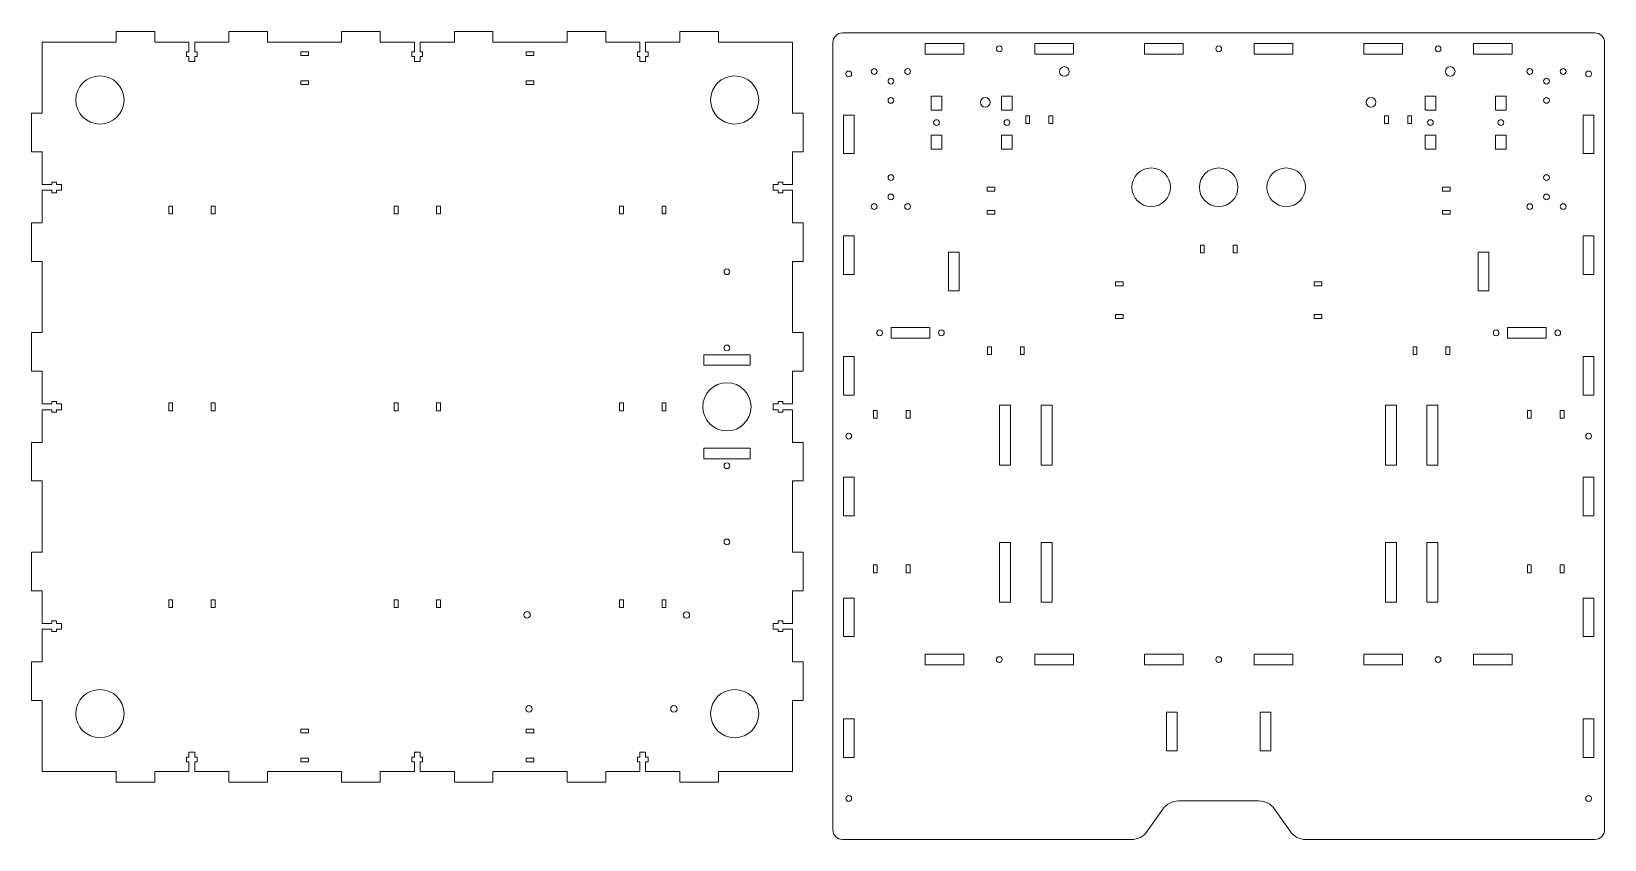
# Model space of a CAD drawing. Header units: millimetres. Extents: x 11 to 826, y 168 to 587.
import ezdxf

# ---------------------------------------------------------------- set-up
doc = ezdxf.new("R2010")
doc.units = ezdxf.units.MM

msp = doc.modelspace()

# ---------------------------------------------------------------- linework, layer by layer
at = {"color": 7, "linetype": 'Continuous', "lineweight": 15}
for p, q in [((16.24, 581.46), (16.24, 544.61)), ((54.67, 581.46), (16.24, 581.46)), ((54.67, 586.96), (54.67, 581.46)), ((54.67, 586.96), (74.67, 586.96)), ((74.67, 586.96), (74.67, 581.46)), ((92.39, 581.46), (74.67, 581.46)), ((92.39, 581.46), (92.39, 576.46)), ((95.39, 576.46), (95.39, 581.46)), ((113.1, 581.46), (95.39, 581.46)), ((113.1, 586.96), (113.1, 581.46)), ((113.1, 586.96), (133.1, 586.96)), ((133.1, 586.96), (133.1, 581.46)), ((171.53, 581.46), (133.1, 581.46)), ((171.53, 586.96), (171.53, 581.46)), ((171.53, 586.96), (191.53, 586.96)), ((191.53, 586.96), (191.53, 581.46)), ((209.24, 581.46), (191.53, 581.46)), ((209.24, 581.46), (209.24, 576.46)), ((212.24, 576.46), (212.24, 581.46)), ((229.96, 581.46), (212.24, 581.46)), ((229.96, 586.96), (229.96, 581.46)), ((229.96, 586.96), (249.96, 586.96)), ((249.96, 586.96), (249.96, 581.46)), ((288.39, 581.46), (249.96, 581.46)), ((288.39, 586.96), (288.39, 581.46)), ((288.39, 586.96), (308.39, 586.96)), ((308.39, 586.96), (308.39, 581.46)), ((326.1, 581.46), (308.39, 581.46)), ((326.1, 581.46), (326.1, 576.46)), ((329.1, 576.46), (329.1, 581.46)), ((346.81, 581.46), (329.1, 581.46)), ((346.81, 586.96), (346.81, 581.46)), ((346.81, 586.96), (366.81, 586.96)), ((366.81, 586.96), (366.81, 581.46)), ((405.24, 581.46), (366.81, 581.46)), ((405.24, 544.61), (405.24, 581.46)), ((426.13, 581.23), (426.13, 173.23)), ((821.13, 586.23), (431.13, 586.23)), ((473.99, 580.73), (473.99, 575.23)), ((493.99, 580.73), (473.99, 580.73)), ((493.99, 575.23), (493.99, 580.73)), ((530.84, 580.73), (530.84, 575.23)), ((550.84, 580.73), (530.84, 580.73)), ((550.84, 575.23), (550.84, 580.73)), ((587.7, 580.73), (587.7, 575.23)), ((607.7, 580.73), (587.7, 580.73)), ((607.7, 575.23), (607.7, 580.73)), ((644.56, 580.73), (644.56, 575.23)), ((664.56, 580.73), (644.56, 580.73)), ((664.56, 575.23), (664.56, 580.73)), ((701.41, 580.73), (701.41, 575.23)), ((721.41, 580.73), (701.41, 580.73)), ((721.41, 575.23), (721.41, 580.73)), ((758.27, 580.73), (758.27, 575.23)), ((778.27, 580.73), (758.27, 580.73)), ((778.27, 575.23), (778.27, 580.73)), ((826.13, 173.23), (826.13, 581.23)), ((92.39, 576.46), (91.14, 576.46)), ((91.14, 576.46), (91.14, 574.06)), ((91.14, 574.06), (92.39, 574.06)), ((92.39, 574.06), (92.39, 571.46)), ((92.39, 571.46), (95.39, 571.46)), ((96.64, 576.46), (95.39, 576.46)), ((95.39, 571.46), (95.39, 574.06)), ((95.39, 574.06), (96.64, 574.06)), ((96.64, 574.06), (96.64, 576.46)), ((154.31, 576.46), (150.31, 576.46)), ((150.31, 576.46), (150.31, 574.46)), ((150.31, 574.46), (154.31, 574.46)), ((154.31, 574.46), (154.31, 576.46)), ((209.24, 576.46), (207.99, 576.46)), ((207.99, 576.46), (207.99, 574.06)), ((207.99, 574.06), (209.24, 574.06)), ((209.24, 574.06), (209.24, 571.46)), ((209.24, 571.46), (212.24, 571.46)), ((213.49, 576.46), (212.24, 576.46)), ((212.24, 571.46), (212.24, 574.06)), ((212.24, 574.06), (213.49, 574.06)), ((213.49, 574.06), (213.49, 576.46)), ((271.17, 576.46), (267.17, 576.46)), ((267.17, 576.46), (267.17, 574.46)), ((267.17, 574.46), (271.17, 574.46)), ((271.17, 574.46), (271.17, 576.46)), ((326.1, 576.46), (324.85, 576.46)), ((324.85, 576.46), (324.85, 574.06)), ((324.85, 574.06), (326.1, 574.06)), ((326.1, 574.06), (326.1, 571.46)), ((326.1, 571.46), (329.1, 571.46)), ((330.35, 576.46), (329.1, 576.46)), ((329.1, 571.46), (329.1, 574.06)), ((329.1, 574.06), (330.35, 574.06)), ((330.35, 574.06), (330.35, 576.46)), ((473.99, 575.23), (493.99, 575.23)), ((530.84, 575.23), (550.84, 575.23)), ((587.7, 575.23), (607.7, 575.23)), ((644.56, 575.23), (664.56, 575.23)), ((701.41, 575.23), (721.41, 575.23)), ((758.27, 575.23), (778.27, 575.23)), ((154.31, 561.46), (150.31, 561.46)), ((150.31, 561.46), (150.31, 559.46)), ((150.31, 559.46), (154.31, 559.46)), ((154.31, 559.46), (154.31, 561.46)), ((271.17, 561.46), (267.17, 561.46)), ((267.17, 561.46), (267.17, 559.46)), ((267.17, 559.46), (271.17, 559.46)), ((271.17, 559.46), (271.17, 561.46)), ((477.13, 553.43), (482.63, 553.43)), ((477.13, 546.23), (477.13, 553.43)), ((482.63, 553.43), (482.63, 546.23)), ((513.63, 553.43), (519.13, 553.43)), ((513.63, 546.23), (513.63, 553.43)), ((519.13, 553.43), (519.13, 546.23)), ((733.13, 546.23), (733.13, 553.43)), ((733.13, 553.43), (738.63, 553.43)), ((738.63, 553.43), (738.63, 546.23)), ((769.63, 546.23), (769.63, 553.43)), ((769.63, 553.43), (775.13, 553.43)), ((775.13, 553.43), (775.13, 546.23)), ((10.74, 544.61), (10.74, 524.61)), ((10.74, 544.61), (16.24, 544.61)), ((410.74, 544.61), (405.24, 544.61)), ((410.74, 544.61), (410.74, 524.61)), ((431.63, 543.66), (431.63, 523.66)), ((437.13, 543.66), (431.63, 543.66)), ((437.13, 523.66), (437.13, 543.66)), ((482.63, 546.23), (477.13, 546.23)), ((519.13, 546.23), (513.63, 546.23)), ((526.13, 543.23), (528.13, 543.23)), ((526.13, 539.23), (526.13, 543.23)), ((528.13, 539.23), (526.13, 539.23)), ((528.13, 543.23), (528.13, 539.23)), ((538.13, 543.23), (540.13, 543.23)), ((538.13, 539.23), (538.13, 543.23)), ((540.13, 539.23), (538.13, 539.23)), ((540.13, 543.23), (540.13, 539.23)), ((712.13, 539.23), (712.13, 543.23)), ((712.13, 543.23), (714.13, 543.23)), ((714.13, 539.23), (712.13, 539.23)), ((714.13, 543.23), (714.13, 539.23)), ((724.13, 539.23), (724.13, 543.23)), ((724.13, 543.23), (726.13, 543.23)), ((726.13, 539.23), (724.13, 539.23)), ((726.13, 543.23), (726.13, 539.23)), ((738.63, 546.23), (733.13, 546.23)), ((775.13, 546.23), (769.63, 546.23)), ((815.13, 543.66), (815.13, 523.66)), ((820.63, 543.66), (815.13, 543.66)), ((820.63, 523.66), (820.63, 543.66)), ((477.13, 533.23), (482.63, 533.23)), ((477.13, 526.03), (477.13, 533.23)), ((482.63, 533.23), (482.63, 526.03)), ((513.63, 533.23), (519.13, 533.23)), ((513.63, 526.03), (513.63, 533.23)), ((519.13, 533.23), (519.13, 526.03)), ((733.13, 526.03), (733.13, 533.23)), ((733.13, 533.23), (738.63, 533.23)), ((738.63, 533.23), (738.63, 526.03)), ((769.63, 526.03), (769.63, 533.23)), ((769.63, 533.23), (775.13, 533.23)), ((775.13, 533.23), (775.13, 526.03)), ((10.74, 524.61), (16.24, 524.61)), ((16.24, 524.61), (16.24, 507.68)), ((410.74, 524.61), (405.24, 524.61)), ((405.24, 507.68), (405.24, 524.61)), ((431.63, 523.66), (437.13, 523.66)), ((482.63, 526.03), (477.13, 526.03)), ((519.13, 526.03), (513.63, 526.03)), ((738.63, 526.03), (733.13, 526.03)), ((775.13, 526.03), (769.63, 526.03)), ((815.13, 523.66), (820.63, 523.66)), ((21.24, 507.68), (16.24, 507.68)), ((23.64, 508.93), (21.24, 508.93)), ((21.24, 508.93), (21.24, 507.68)), ((23.64, 507.68), (23.64, 508.93)), ((26.24, 507.68), (23.64, 507.68)), ((26.24, 504.68), (26.24, 507.68)), ((397.84, 507.68), (395.24, 507.68)), ((395.24, 507.68), (395.24, 504.68)), ((400.24, 508.93), (397.84, 508.93)), ((397.84, 508.93), (397.84, 507.68)), ((400.24, 507.68), (400.24, 508.93)), ((405.24, 507.68), (400.24, 507.68)), ((510.13, 506.23), (506.13, 506.23)), ((506.13, 506.23), (506.13, 504.23)), ((510.13, 504.23), (510.13, 506.23)), ((742.13, 506.23), (742.13, 504.23)), ((746.13, 506.23), (742.13, 506.23)), ((746.13, 504.23), (746.13, 506.23)), ((16.24, 504.68), (16.24, 487.75)), ((16.24, 504.68), (21.24, 504.68)), ((21.24, 504.68), (21.24, 503.43)), ((21.24, 503.43), (23.64, 503.43)), ((23.64, 503.43), (23.64, 504.68)), ((23.64, 504.68), (26.24, 504.68)), ((395.24, 504.68), (397.84, 504.68)), ((397.84, 504.68), (397.84, 503.43)), ((397.84, 503.43), (400.24, 503.43)), ((400.24, 503.43), (400.24, 504.68)), ((400.24, 504.68), (405.24, 504.68)), ((405.24, 487.75), (405.24, 504.68)), ((506.13, 504.23), (510.13, 504.23)), ((742.13, 504.23), (746.13, 504.23)), ((83.89, 496.46), (81.89, 496.46)), ((81.89, 496.46), (81.89, 492.46)), ((81.89, 492.46), (83.89, 492.46)), ((83.89, 492.46), (83.89, 496.46)), ((105.89, 496.46), (103.89, 496.46)), ((103.89, 496.46), (103.89, 492.46)), ((103.89, 492.46), (105.89, 492.46)), ((105.89, 492.46), (105.89, 496.46)), ((198.74, 496.46), (198.74, 492.46)), ((200.74, 496.46), (198.74, 496.46)), ((198.74, 492.46), (200.74, 492.46)), ((200.74, 492.46), (200.74, 496.46)), ((222.74, 496.46), (220.74, 496.46)), ((220.74, 496.46), (220.74, 492.46)), ((220.74, 492.46), (222.74, 492.46)), ((222.74, 492.46), (222.74, 496.46)), ((317.6, 496.46), (315.6, 496.46)), ((315.6, 496.46), (315.6, 492.46)), ((315.6, 492.46), (317.6, 492.46)), ((317.6, 492.46), (317.6, 496.46)), ((339.6, 496.46), (337.6, 496.46)), ((337.6, 496.46), (337.6, 492.46)), ((337.6, 492.46), (339.6, 492.46)), ((339.6, 492.46), (339.6, 496.46)), ((510.13, 494.23), (506.13, 494.23)), ((506.13, 494.23), (506.13, 492.23)), ((506.13, 492.23), (510.13, 492.23)), ((510.13, 492.23), (510.13, 494.23)), ((742.13, 494.23), (742.13, 492.23)), ((746.13, 494.23), (742.13, 494.23)), ((742.13, 492.23), (746.13, 492.23)), ((746.13, 492.23), (746.13, 494.23)), ((10.74, 487.75), (10.74, 467.75)), ((10.74, 487.75), (16.24, 487.75)), ((410.74, 487.75), (405.24, 487.75)), ((410.74, 487.75), (410.74, 467.75)), ((431.63, 481.08), (431.63, 461.08)), ((437.13, 481.08), (431.63, 481.08)), ((437.13, 461.08), (437.13, 481.08)), ((815.13, 481.08), (815.13, 461.08)), ((820.63, 481.08), (815.13, 481.08)), ((820.63, 461.08), (820.63, 481.08)), ((616.63, 476.23), (618.63, 476.23)), ((616.63, 472.23), (616.63, 476.23)), ((618.63, 476.23), (618.63, 472.23)), ((633.63, 472.23), (633.63, 476.23)), ((633.63, 476.23), (635.63, 476.23)), ((635.63, 476.23), (635.63, 472.23)), ((10.74, 467.75), (16.24, 467.75)), ((16.24, 467.75), (16.24, 430.89)), ((410.74, 467.75), (405.24, 467.75)), ((405.24, 430.89), (405.24, 467.75)), ((486.13, 472.53), (491.63, 472.53)), ((486.13, 452.53), (486.13, 472.53)), ((491.63, 472.53), (491.63, 452.53)), ((618.63, 472.23), (616.63, 472.23)), ((635.63, 472.23), (633.63, 472.23)), ((760.63, 452.53), (760.63, 472.53)), ((760.63, 472.53), (766.13, 472.53)), ((766.13, 472.53), (766.13, 452.53)), ((431.63, 461.08), (437.13, 461.08)), ((572.63, 457.23), (576.63, 457.23)), ((572.63, 455.23), (572.63, 457.23)), ((576.63, 457.23), (576.63, 455.23)), ((675.63, 455.23), (675.63, 457.23)), ((675.63, 457.23), (679.63, 457.23)), ((679.63, 457.23), (679.63, 455.23)), ((815.13, 461.08), (820.63, 461.08)), ((491.63, 452.53), (486.13, 452.53)), ((576.63, 455.23), (572.63, 455.23)), ((679.63, 455.23), (675.63, 455.23)), ((766.13, 452.53), (760.63, 452.53)), ((456.38, 433.53), (476.38, 433.53)), ((456.38, 428.03), (456.38, 433.53)), ((476.38, 433.53), (476.38, 428.03)), ((572.63, 440.23), (576.63, 440.23)), ((572.63, 438.23), (572.63, 440.23)), ((576.63, 438.23), (572.63, 438.23)), ((576.63, 440.23), (576.63, 438.23)), ((675.63, 438.23), (675.63, 440.23)), ((675.63, 440.23), (679.63, 440.23)), ((679.63, 438.23), (675.63, 438.23)), ((679.63, 440.23), (679.63, 438.23)), ((775.88, 428.03), (775.88, 433.53)), ((775.88, 433.53), (795.88, 433.53)), ((795.88, 433.53), (795.88, 428.03)), ((10.74, 430.89), (10.74, 410.89)), ((10.74, 430.89), (16.24, 430.89)), ((410.74, 430.89), (405.24, 430.89)), ((410.74, 430.89), (410.74, 410.89)), ((476.38, 428.03), (456.38, 428.03)), ((795.88, 428.03), (775.88, 428.03)), ((383.24, 419.46), (359.24, 419.46)), ((359.24, 419.46), (359.24, 413.96)), ((383.24, 413.96), (383.24, 419.46)), ((431.63, 418.51), (431.63, 398.51)), ((437.13, 418.51), (431.63, 418.51)), ((437.13, 398.51), (437.13, 418.51)), ((508.38, 423.53), (506.38, 423.53)), ((506.38, 423.53), (506.38, 419.53)), ((506.38, 419.53), (508.38, 419.53)), ((508.38, 419.53), (508.38, 423.53)), ((525.38, 423.53), (523.38, 423.53)), ((523.38, 423.53), (523.38, 419.53)), ((523.38, 419.53), (525.38, 419.53)), ((525.38, 419.53), (525.38, 423.53)), ((726.88, 423.53), (726.88, 419.53)), ((728.88, 423.53), (726.88, 423.53)), ((726.88, 419.53), (728.88, 419.53)), ((728.88, 419.53), (728.88, 423.53)), ((743.88, 423.53), (743.88, 419.53)), ((745.88, 423.53), (743.88, 423.53)), ((743.88, 419.53), (745.88, 419.53)), ((745.88, 419.53), (745.88, 423.53)), ((815.13, 418.51), (815.13, 398.51)), ((820.63, 418.51), (815.13, 418.51)), ((820.63, 398.51), (820.63, 418.51)), ((10.74, 410.89), (16.24, 410.89)), ((16.24, 410.89), (16.24, 393.96)), ((359.24, 413.96), (383.24, 413.96)), ((410.74, 410.89), (405.24, 410.89)), ((405.24, 393.96), (405.24, 410.89)), ((21.24, 393.96), (16.24, 393.96)), ((23.64, 395.21), (21.24, 395.21)), ((21.24, 395.21), (21.24, 393.96)), ((23.64, 393.96), (23.64, 395.21)), ((26.24, 393.96), (23.64, 393.96)), ((26.24, 390.96), (26.24, 393.96)), ((81.89, 394.46), (81.89, 390.46)), ((83.89, 394.46), (81.89, 394.46)), ((83.89, 390.46), (83.89, 394.46)), ((105.89, 394.46), (103.89, 394.46)), ((103.89, 394.46), (103.89, 390.46)), ((105.89, 390.46), (105.89, 394.46)), ((198.74, 394.46), (198.74, 390.46)), ((200.74, 394.46), (198.74, 394.46)), ((200.74, 390.46), (200.74, 394.46)), ((222.74, 394.46), (220.74, 394.46)), ((220.74, 394.46), (220.74, 390.46)), ((222.74, 390.46), (222.74, 394.46)), ((315.6, 394.46), (315.6, 390.46)), ((317.6, 394.46), (315.6, 394.46)), ((317.6, 390.46), (317.6, 394.46)), ((339.6, 394.46), (337.6, 394.46)), ((337.6, 394.46), (337.6, 390.46)), ((339.6, 390.46), (339.6, 394.46)), ((397.84, 393.96), (395.24, 393.96)), ((395.24, 393.96), (395.24, 390.96)), ((400.24, 395.21), (397.84, 395.21)), ((397.84, 395.21), (397.84, 393.96)), ((400.24, 393.96), (400.24, 395.21)), ((405.24, 393.96), (400.24, 393.96)), ((431.63, 398.51), (437.13, 398.51)), ((512.53, 393.23), (518.23, 393.23)), ((512.53, 362.23), (512.53, 393.23)), ((518.23, 393.23), (518.23, 362.23)), ((534.03, 362.23), (534.03, 393.23)), ((534.03, 393.23), (539.73, 393.23)), ((539.73, 393.23), (539.73, 362.23)), ((712.53, 393.23), (718.23, 393.23)), ((712.53, 362.23), (712.53, 393.23)), ((718.23, 393.23), (718.23, 362.23)), ((734.03, 362.23), (734.03, 393.23)), ((734.03, 393.23), (739.73, 393.23)), ((739.73, 393.23), (739.73, 362.23)), ((815.13, 398.51), (820.63, 398.51)), ((16.24, 390.96), (16.24, 374.03)), ((16.24, 390.96), (21.24, 390.96)), ((21.24, 390.96), (21.24, 389.71)), ((21.24, 389.71), (23.64, 389.71)), ((23.64, 389.71), (23.64, 390.96)), ((23.64, 390.96), (26.24, 390.96)), ((81.89, 390.46), (83.89, 390.46)), ((103.89, 390.46), (105.89, 390.46)), ((198.74, 390.46), (200.74, 390.46)), ((220.74, 390.46), (222.74, 390.46)), ((315.6, 390.46), (317.6, 390.46)), ((337.6, 390.46), (339.6, 390.46)), ((395.24, 390.96), (397.84, 390.96)), ((397.84, 390.96), (397.84, 389.71)), ((397.84, 389.71), (400.24, 389.71)), ((400.24, 389.71), (400.24, 390.96)), ((400.24, 390.96), (405.24, 390.96)), ((405.24, 374.03), (405.24, 390.96)), ((449.13, 390.51), (447.13, 390.51)), ((447.13, 390.51), (447.13, 386.51)), ((447.13, 386.51), (449.13, 386.51)), ((449.13, 386.51), (449.13, 390.51)), ((466.13, 390.51), (464.13, 390.51)), ((464.13, 390.51), (464.13, 386.51)), ((464.13, 386.51), (466.13, 386.51)), ((466.13, 386.51), (466.13, 390.51)), ((786.13, 390.51), (786.13, 386.51)), ((788.13, 390.51), (786.13, 390.51)), ((786.13, 386.51), (788.13, 386.51)), ((788.13, 386.51), (788.13, 390.51)), ((803.13, 390.51), (803.13, 386.51)), ((805.13, 390.51), (803.13, 390.51)), ((803.13, 386.51), (805.13, 386.51)), ((805.13, 386.51), (805.13, 390.51)), ((10.74, 374.03), (10.74, 354.03)), ((10.74, 374.03), (16.24, 374.03)), ((383.24, 370.96), (359.24, 370.96)), ((359.24, 370.96), (359.24, 365.46)), ((383.24, 365.46), (383.24, 370.96)), ((410.74, 374.03), (405.24, 374.03)), ((410.74, 374.03), (410.74, 354.03)), ((359.24, 365.46), (383.24, 365.46)), ((518.23, 362.23), (512.53, 362.23)), ((539.73, 362.23), (534.03, 362.23)), ((718.23, 362.23), (712.53, 362.23)), ((739.73, 362.23), (734.03, 362.23)), ((10.74, 354.03), (16.24, 354.03)), ((16.24, 354.03), (16.24, 317.18)), ((410.74, 354.03), (405.24, 354.03)), ((405.24, 317.18), (405.24, 354.03)), ((431.63, 355.94), (431.63, 335.94)), ((437.13, 355.94), (431.63, 355.94)), ((437.13, 335.94), (437.13, 355.94)), ((815.13, 355.94), (815.13, 335.94)), ((820.63, 355.94), (815.13, 355.94)), ((820.63, 335.94), (820.63, 355.94)), ((431.63, 335.94), (437.13, 335.94)), ((815.13, 335.94), (820.63, 335.94)), ((512.53, 322.23), (518.23, 322.23)), ((512.53, 291.23), (512.53, 322.23)), ((518.23, 322.23), (518.23, 291.23)), ((534.03, 291.23), (534.03, 322.23)), ((534.03, 322.23), (539.73, 322.23)), ((539.73, 322.23), (539.73, 291.23)), ((712.53, 322.23), (718.23, 322.23)), ((712.53, 291.23), (712.53, 322.23)), ((718.23, 322.23), (718.23, 291.23)), ((734.03, 291.23), (734.03, 322.23)), ((734.03, 322.23), (739.73, 322.23)), ((739.73, 322.23), (739.73, 291.23)), ((10.74, 317.18), (10.74, 297.18)), ((10.74, 317.18), (16.24, 317.18)), ((410.74, 317.18), (405.24, 317.18)), ((410.74, 317.18), (410.74, 297.18)), ((449.13, 310.51), (447.13, 310.51)), ((447.13, 310.51), (447.13, 306.51)), ((449.13, 306.51), (449.13, 310.51)), ((466.13, 310.51), (464.13, 310.51)), ((464.13, 310.51), (464.13, 306.51)), ((466.13, 306.51), (466.13, 310.51)), ((788.13, 310.51), (786.13, 310.51)), ((786.13, 310.51), (786.13, 306.51)), ((788.13, 306.51), (788.13, 310.51)), ((803.13, 310.51), (803.13, 306.51)), ((805.13, 310.51), (803.13, 310.51)), ((805.13, 306.51), (805.13, 310.51)), ((447.13, 306.51), (449.13, 306.51)), ((464.13, 306.51), (466.13, 306.51)), ((786.13, 306.51), (788.13, 306.51)), ((803.13, 306.51), (805.13, 306.51)), ((10.74, 297.18), (16.24, 297.18)), ((16.24, 297.18), (16.24, 280.25)), ((410.74, 297.18), (405.24, 297.18)), ((405.24, 280.25), (405.24, 297.18)), ((81.89, 292.46), (81.89, 288.46)), ((83.89, 292.46), (81.89, 292.46)), ((81.89, 288.46), (83.89, 288.46)), ((83.89, 288.46), (83.89, 292.46)), ((105.89, 292.46), (103.89, 292.46)), ((103.89, 292.46), (103.89, 288.46)), ((103.89, 288.46), (105.89, 288.46)), ((105.89, 288.46), (105.89, 292.46)), ((198.74, 292.46), (198.74, 288.46)), ((200.74, 292.46), (198.74, 292.46)), ((198.74, 288.46), (200.74, 288.46)), ((200.74, 288.46), (200.74, 292.46)), ((222.74, 292.46), (220.74, 292.46)), ((220.74, 292.46), (220.74, 288.46)), ((220.74, 288.46), (222.74, 288.46)), ((222.74, 288.46), (222.74, 292.46)), ((315.6, 292.46), (315.6, 288.46)), ((317.6, 292.46), (315.6, 292.46)), ((315.6, 288.46), (317.6, 288.46)), ((317.6, 288.46), (317.6, 292.46)), ((339.6, 292.46), (337.6, 292.46)), ((337.6, 292.46), (337.6, 288.46)), ((337.6, 288.46), (339.6, 288.46)), ((339.6, 288.46), (339.6, 292.46)), ((431.63, 293.37), (431.63, 273.37)), ((437.13, 293.37), (431.63, 293.37)), ((437.13, 273.37), (437.13, 293.37)), ((518.23, 291.23), (512.53, 291.23)), ((539.73, 291.23), (534.03, 291.23)), ((718.23, 291.23), (712.53, 291.23)), ((739.73, 291.23), (734.03, 291.23)), ((815.13, 293.37), (815.13, 273.37)), ((820.63, 293.37), (815.13, 293.37)), ((820.63, 273.37), (820.63, 293.37)), ((21.24, 280.25), (16.24, 280.25)), ((16.24, 277.25), (16.24, 260.32)), ((16.24, 277.25), (21.24, 277.25)), ((23.64, 281.5), (21.24, 281.5)), ((21.24, 281.5), (21.24, 280.25)), ((21.24, 277.25), (21.24, 276)), ((23.64, 280.25), (23.64, 281.5)), ((26.24, 280.25), (23.64, 280.25)), ((23.64, 276), (23.64, 277.25)), ((23.64, 277.25), (26.24, 277.25)), ((26.24, 277.25), (26.24, 280.25)), ((397.84, 280.25), (395.24, 280.25)), ((395.24, 280.25), (395.24, 277.25)), ((395.24, 277.25), (397.84, 277.25)), ((400.24, 281.5), (397.84, 281.5)), ((397.84, 281.5), (397.84, 280.25)), ((397.84, 277.25), (397.84, 276)), ((400.24, 280.25), (400.24, 281.5)), ((405.24, 280.25), (400.24, 280.25)), ((400.24, 276), (400.24, 277.25)), ((400.24, 277.25), (405.24, 277.25)), ((405.24, 260.32), (405.24, 277.25)), ((21.24, 276), (23.64, 276)), ((397.84, 276), (400.24, 276)), ((431.63, 273.37), (437.13, 273.37)), ((815.13, 273.37), (820.63, 273.37)), ((473.99, 264.23), (473.99, 258.73)), ((493.99, 264.23), (473.99, 264.23)), ((493.99, 258.73), (493.99, 264.23)), ((530.84, 264.23), (530.84, 258.73)), ((550.84, 264.23), (530.84, 264.23)), ((550.84, 258.73), (550.84, 264.23)), ((587.7, 264.23), (587.7, 258.73)), ((607.7, 264.23), (587.7, 264.23)), ((607.7, 258.73), (607.7, 264.23)), ((644.56, 264.23), (644.56, 258.73)), ((664.56, 264.23), (644.56, 264.23)), ((664.56, 258.73), (664.56, 264.23)), ((701.41, 264.23), (701.41, 258.73)), ((721.41, 264.23), (701.41, 264.23)), ((721.41, 258.73), (721.41, 264.23)), ((758.27, 264.23), (758.27, 258.73)), ((778.27, 264.23), (758.27, 264.23)), ((778.27, 258.73), (778.27, 264.23)), ((10.74, 260.32), (10.74, 240.32)), ((10.74, 260.32), (16.24, 260.32)), ((410.74, 260.32), (405.24, 260.32)), ((410.74, 260.32), (410.74, 240.32)), ((473.99, 258.73), (493.99, 258.73)), ((530.84, 258.73), (550.84, 258.73)), ((587.7, 258.73), (607.7, 258.73)), ((644.56, 258.73), (664.56, 258.73)), ((701.41, 258.73), (721.41, 258.73)), ((758.27, 258.73), (778.27, 258.73)), ((10.74, 240.32), (16.24, 240.32)), ((16.24, 240.32), (16.24, 203.46)), ((410.74, 240.32), (405.24, 240.32)), ((405.24, 203.46), (405.24, 240.32)), ((431.63, 230.8), (431.63, 210.8)), ((437.13, 230.8), (431.63, 230.8)), ((437.13, 210.8), (437.13, 230.8)), ((599.13, 234.23), (599.13, 214.23)), ((604.63, 234.23), (599.13, 234.23)), ((604.63, 214.23), (604.63, 234.23)), ((647.63, 234.23), (647.63, 214.23)), ((653.13, 234.23), (647.63, 234.23)), ((653.13, 214.23), (653.13, 234.23)), ((815.13, 230.8), (815.13, 210.8)), ((820.63, 230.8), (815.13, 230.8)), ((820.63, 210.8), (820.63, 230.8)), ((154.31, 225.46), (150.31, 225.46)), ((150.31, 225.46), (150.31, 223.46)), ((150.31, 223.46), (154.31, 223.46)), ((154.31, 223.46), (154.31, 225.46)), ((271.17, 225.46), (267.17, 225.46)), ((267.17, 225.46), (267.17, 223.46)), ((267.17, 223.46), (271.17, 223.46)), ((271.17, 223.46), (271.17, 225.46)), ((95.39, 213.46), (92.39, 213.46)), ((92.39, 213.46), (92.39, 210.86)), ((95.39, 210.86), (95.39, 213.46)), ((212.24, 213.46), (209.24, 213.46)), ((209.24, 213.46), (209.24, 210.86)), ((212.24, 210.86), (212.24, 213.46)), ((329.1, 213.46), (326.1, 213.46)), ((326.1, 213.46), (326.1, 210.86)), ((329.1, 210.86), (329.1, 213.46)), ((599.13, 214.23), (604.63, 214.23)), ((647.63, 214.23), (653.13, 214.23)), ((92.39, 210.86), (91.14, 210.86)), ((91.14, 210.86), (91.14, 208.46)), ((91.14, 208.46), (92.39, 208.46)), ((92.39, 208.46), (92.39, 203.46)), ((96.64, 210.86), (95.39, 210.86)), ((95.39, 203.46), (95.39, 208.46)), ((95.39, 208.46), (96.64, 208.46)), ((96.64, 208.46), (96.64, 210.86)), ((150.31, 210.46), (150.31, 208.46)), ((154.31, 210.46), (150.31, 210.46)), ((150.31, 208.46), (154.31, 208.46)), ((154.31, 208.46), (154.31, 210.46)), ((209.24, 210.86), (207.99, 210.86)), ((207.99, 210.86), (207.99, 208.46)), ((207.99, 208.46), (209.24, 208.46)), ((209.24, 208.46), (209.24, 203.46)), ((213.49, 210.86), (212.24, 210.86)), ((212.24, 203.46), (212.24, 208.46)), ((212.24, 208.46), (213.49, 208.46)), ((213.49, 208.46), (213.49, 210.86)), ((271.17, 210.46), (267.17, 210.46)), ((267.17, 210.46), (267.17, 208.46)), ((267.17, 208.46), (271.17, 208.46)), ((271.17, 208.46), (271.17, 210.46)), ((326.1, 210.86), (324.85, 210.86)), ((324.85, 210.86), (324.85, 208.46)), ((324.85, 208.46), (326.1, 208.46)), ((326.1, 208.46), (326.1, 203.46)), ((330.35, 210.86), (329.1, 210.86)), ((329.1, 203.46), (329.1, 208.46)), ((329.1, 208.46), (330.35, 208.46)), ((330.35, 208.46), (330.35, 210.86)), ((431.63, 210.8), (437.13, 210.8)), ((815.13, 210.8), (820.63, 210.8)), ((16.24, 203.46), (54.67, 203.46)), ((54.67, 197.96), (54.67, 203.46)), ((54.67, 197.96), (74.67, 197.96)), ((74.67, 203.46), (92.39, 203.46)), ((74.67, 197.96), (74.67, 203.46)), ((95.39, 203.46), (113.1, 203.46)), ((113.1, 197.96), (113.1, 203.46)), ((113.1, 197.96), (133.1, 197.96)), ((133.1, 203.46), (171.53, 203.46)), ((133.1, 197.96), (133.1, 203.46)), ((171.53, 197.96), (171.53, 203.46)), ((171.53, 197.96), (191.53, 197.96)), ((191.53, 203.46), (209.24, 203.46)), ((191.53, 197.96), (191.53, 203.46)), ((212.24, 203.46), (229.96, 203.46)), ((229.96, 197.96), (229.96, 203.46)), ((229.96, 197.96), (249.96, 197.96)), ((249.96, 203.46), (288.39, 203.46)), ((249.96, 197.96), (249.96, 203.46)), ((288.39, 197.96), (288.39, 203.46)), ((288.39, 197.96), (308.39, 197.96)), ((308.39, 203.46), (326.1, 203.46)), ((308.39, 197.96), (308.39, 203.46)), ((329.1, 203.46), (346.81, 203.46)), ((346.81, 197.96), (346.81, 203.46)), ((346.81, 197.96), (366.81, 197.96)), ((366.81, 203.46), (405.24, 203.46)), ((366.81, 197.96), (366.81, 203.46)), ((646.92, 188.23), (605.34, 188.23)), ((597.15, 183.96), (589.12, 172.49)), ((663.14, 172.49), (655.11, 183.96)), ((431.13, 168.23), (580.92, 168.23)), ((671.33, 168.23), (821.13, 168.23))]:
    msp.add_line(p, q, dxfattribs=at)
for centre, radius in [((512.41, 577.98), 1.5), ((626.13, 577.98), 1.5), ((739.84, 577.98), 1.5), ((46.24, 551.46), 12.5), ((375.24, 551.46), 12.5), ((434.38, 564.94), 1.5), ((447.57, 566.23), 1.5), ((456.23, 561.23), 1.5), ((464.89, 566.23), 1.5), ((546.13, 566.23), 2.5), ((746.13, 566.23), 2.5), ((787.37, 566.23), 1.5), ((796.03, 561.23), 1.5), ((804.69, 566.23), 1.5), ((817.88, 564.94), 1.5), ((456.23, 551.23), 1.5), ((505.13, 550.26), 2.5), ((705.13, 550.26), 2.5), ((796.03, 551.23), 1.5), ((479.88, 539.73), 1.5), ((516.38, 539.73), 1.5), ((735.88, 539.73), 1.5), ((772.38, 539.73), 1.5), ((591.13, 506.23), 10), ((626.13, 506.23), 10), ((661.13, 506.23), 10), ((456.23, 511.23), 1.5), ((796.03, 511.23), 1.5), ((447.57, 496.23), 1.5), ((456.23, 501.23), 1.5), ((464.89, 496.23), 1.5), ((787.37, 496.23), 1.5), ((796.03, 501.23), 1.5), ((804.69, 496.23), 1.5), ((371.24, 462.46), 1.5), ((450.38, 430.78), 1.5), ((482.38, 430.78), 1.5), ((769.88, 430.78), 1.5), ((801.88, 430.78), 1.5), ((371.24, 422.96), 1.5), ((371.24, 392.46), 12.5), ((434.38, 377.23), 1.5), ((817.88, 377.23), 1.5), ((371.24, 361.96), 1.5), ((371.24, 322.46), 1.5), ((267.64, 284.66), 1.65), ((350.24, 284.56), 1.65), ((512.41, 261.48), 1.5), ((626.13, 261.48), 1.5), ((739.84, 261.48), 1.5), ((46.24, 233.46), 12.5), ((375.24, 233.46), 12.5), ((268.64, 235.96), 1.65), ((343.74, 235.96), 1.65), ((434.38, 189.51), 1.5), ((817.88, 189.51), 1.5)]:
    msp.add_circle(centre, radius, dxfattribs=at)
for centre, radius, start, end in [((431.13, 581.23), 5, 90, 180), ((821.13, 581.23), 5, 0, 90), ((605.34, 178.23), 10, 90, 145), ((646.92, 178.23), 10, 35, 90), ((431.13, 173.23), 5, 180, 270), ((580.92, 178.23), 10, 270, 325), ((671.33, 178.23), 10, 215, 270), ((821.13, 173.23), 5, 270, 0)]:
    msp.add_arc(centre, radius, start, end, dxfattribs=at)

doc.saveas('drawing.dxf')
